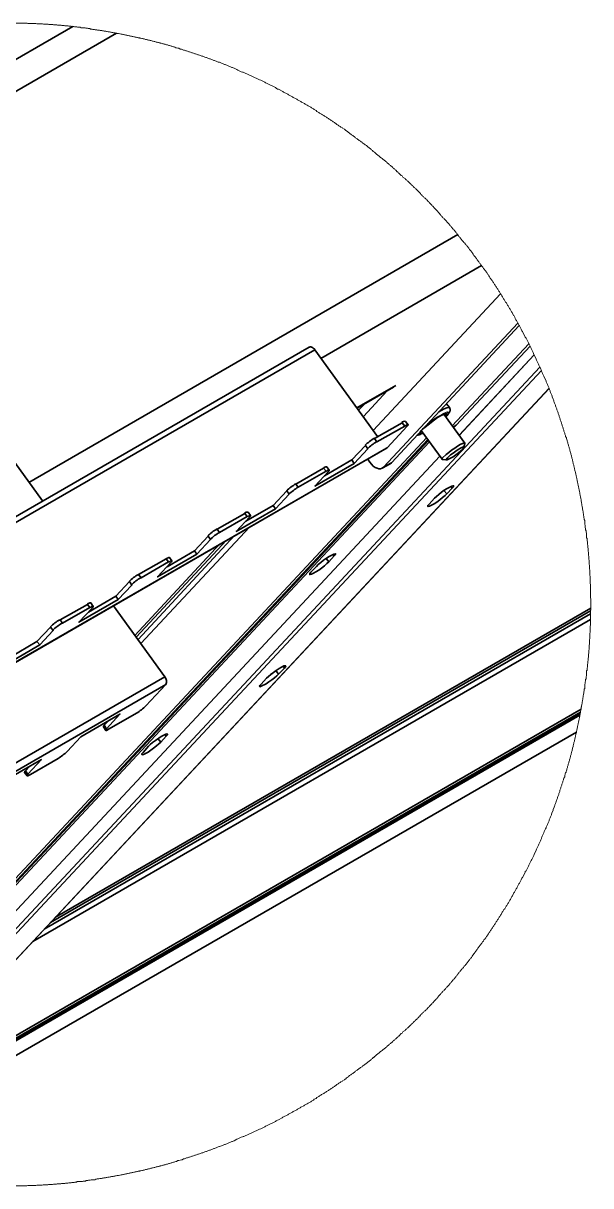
# Model space of a CAD drawing. Header units: feet. Extents: x -12372 to 90117, y -14865 to 4121.
# Drawn here: x 74.33 to 83.15, y 32.16 to 50.25 of the extents above; entities that cross this region are included whole.
import ezdxf

# ---------------------------------------------------------------- set-up
doc = ezdxf.new("R2010")
doc.units = ezdxf.units.FT
doc.header["$MEASUREMENT"] = 0
doc.layers.add('PDF_0', color=7, linetype='Continuous')

msp = doc.modelspace()

# ---------------------------------------------------------------- linework, layer by layer
at = {"layer": 'PDF_0', "lineweight": 35}
for points in [[(71.002, 47.834), (75.098, 50.195)], [(71.013, 47.818), (74.623, 42.816)], [(80.052, 43.412), (80.031, 43.396), (79.91, 43.327), (79.926, 43.343), (82.018, 45.583)], [(82.039, 45.546), (80.052, 43.412), (79.926, 43.343)], [(70.823, 40.618), (78.771, 45.209), (78.777, 45.209), (78.787, 45.214), (78.798, 45.214), (78.808, 45.209), (78.824, 45.204), (78.835, 45.193), (78.85, 45.183), (78.861, 45.167)], [(80.996, 43.986), (82.187, 45.262)], [(82.208, 45.225), (81.059, 43.997), (81.043, 43.981), (81.011, 43.965)], [(71.961, 39.121), (70.907, 40.576), (78.861, 45.167), (79.836, 43.817)], [(82.271, 45.088), (81.106, 43.833)], [(82.503, 44.566), (71.661, 32.949), (71.656, 32.944), (71.239, 32.627)], [(80.084, 44.587), (79.52, 44.26)], [(79.615, 44.128), (79.984, 44.529)], [(80.906, 44.329), (80.954, 44.271), (80.959, 44.26), (80.959, 44.255), (80.964, 44.244), (80.964, 44.218), (80.959, 44.213), (80.959, 44.202), (80.954, 44.197), (80.948, 44.186), (80.938, 44.176), (80.927, 44.16), (80.917, 44.149)], [(80.537, 43.881), (80.511, 43.87), (80.5, 43.875), (80.5, 43.886), (80.511, 43.907), (80.537, 43.933), (80.574, 43.965), (80.669, 44.039), (80.722, 44.076), (80.769, 44.113), (80.816, 44.139), (80.859, 44.16), (80.885, 44.171), (80.906, 44.171), (80.911, 44.165), (80.89, 44.134)], [(80.906, 43.454), (80.843, 43.459), (80.838, 43.47), (80.848, 43.485), (80.901, 43.538), (80.943, 43.57), (80.985, 43.607), (81.038, 43.638), (81.08, 43.67), (81.122, 43.696), (81.159, 43.712), (81.18, 43.717), (81.191, 43.717), (80.869, 44.165)], [(80.911, 44.139), (80.896, 44.128)], [(80.31, 44.002), (80.31, 43.997), (80.295, 43.981), (79.984, 43.643), (79.973, 43.638), (72.025, 39.047), (72.03, 39.058), (71.993, 39.105), (72.304, 39.443), (72.341, 39.39), (72.03, 39.058), (79.984, 43.643)], [(70.459, 32.928), (80.6, 43.802)], [(80.516, 43.86), (80.5, 43.849), (80.484, 43.844), (80.463, 43.838), (80.448, 43.838)], [(80.843, 43.464), (80.516, 43.912)], [(80.542, 43.875), (80.532, 43.865), (80.527, 43.865)], [(79.436, 43.454), (79.646, 43.68), (79.683, 43.628), (79.472, 43.401), (78.861, 43.048), (79.072, 43.274), (79.082, 43.285), (79.082, 43.29), (79.088, 43.296), (79.061, 43.296), (79.051, 43.285), (79.035, 43.28), (78.603, 43.032), (78.566, 43.079), (78.993, 43.327), (79.035, 43.28)], [(81.191, 43.717), (81.191, 43.712), (81.18, 43.654), (81.175, 43.638), (81.159, 43.617), (81.096, 43.564), (81.011, 43.501), (80.917, 43.454), (80.901, 43.454), (80.901, 43.459), (80.917, 43.48), (80.969, 43.533), (81.011, 43.559), (81.054, 43.591), (81.091, 43.617), (81.127, 43.638), (81.159, 43.654), (81.175, 43.659), (81.18, 43.654)], [(80.806, 43.512), (70.797, 32.785)], [(79.009, 43.206), (79.436, 43.454), (79.472, 43.401)], [(79.91, 43.327), (79.884, 43.317), (79.857, 43.317), (79.831, 43.327), (79.799, 43.338), (79.768, 43.359), (79.715, 43.422), (79.678, 43.47)], [(77.786, 42.5), (78.213, 42.747), (78.25, 42.695)], [(77.86, 42.589), (77.838, 42.589), (77.828, 42.579), (77.807, 42.573), (77.38, 42.326), (77.343, 42.378), (77.77, 42.621), (77.807, 42.573)], [(76.062, 40.723), (77.385, 42.147)], [(76.11, 40.66), (77.612, 42.278)], [(76.99, 42.041), (77.201, 42.268), (77.238, 42.215), (77.027, 41.988), (76.415, 41.635), (76.626, 41.862), (76.631, 41.872), (76.637, 41.878), (76.637, 41.888), (76.626, 41.883), (76.616, 41.883), (76.6, 41.872), (76.584, 41.867), (76.157, 41.619), (76.12, 41.672), (76.547, 41.915), (76.584, 41.867)], [(76.563, 41.793), (76.99, 42.041), (77.027, 41.988)], [(76.547, 41.915), (76.563, 41.925), (76.579, 41.93), (76.589, 41.936), (76.6, 41.936), (76.637, 41.883)], [(75.767, 41.335), (75.978, 41.561), (76.015, 41.509), (75.804, 41.282), (75.192, 40.929), (75.403, 41.156), (75.409, 41.166), (75.414, 41.171), (75.414, 41.182), (75.403, 41.177), (75.393, 41.177), (75.377, 41.166), (75.361, 41.161), (74.934, 40.913), (74.897, 40.966), (75.324, 41.208), (75.361, 41.161)], [(75.34, 41.087), (75.767, 41.335), (75.804, 41.282)], [(75.73, 41.187), (76.526, 40.08), (68.577, 35.489), (68.551, 35.463), (67.497, 36.918), (67.523, 36.949), (68.577, 35.489)], [(74.65, 36.154), (83.146, 41.061)], [(74.829, 36.343), (83.151, 41.15)], [(74.117, 40.381), (74.539, 40.629), (74.581, 40.576)], [(78.186, 40.128), (78.17, 40.117)], [(71.661, 32.949), (71.656, 32.944), (82.983, 39.485)], [(71.83, 33.128), (83.004, 39.58)], [(75.619, 39.274), (75.582, 39.327), (75.646, 39.39)], [(76.352, 39.068), (76.336, 39.058)], [(74.397, 38.568), (74.36, 38.62), (74.423, 38.684)]]:
    msp.add_lwpolyline(points, dxfattribs=at)
at = {"layer": 'PDF_0', "color": 8, "lineweight": 35, "true_color": 0x7f7f7f}
for points in [[(71.255, 47.481), (75.778, 50.095)], [(74.412, 43.106), (81.085, 46.959)], [(78.956, 45.035), (81.454, 46.479)], [(79.768, 43.912), (81.749, 46.036)], [(81.106, 43.838), (82.271, 45.088)], [(82.361, 44.898), (70.992, 32.712)], [(82.387, 44.845), (71.05, 32.696)], [(82.503, 44.571), (71.656, 32.944)], [(79.515, 44.265), (80.121, 44.613)], [(79.541, 44.229), (79.631, 44.323)], [(80.79, 44.202), (80.827, 44.223), (80.874, 44.25), (80.911, 44.265), (80.938, 44.271), (80.954, 44.271)], [(80.911, 44.192), (80.922, 44.197), (80.938, 44.192), (80.938, 44.186), (80.932, 44.165), (80.911, 44.139)], [(81.059, 43.997), (81.011, 43.965)], [(70.491, 32.917), (80.616, 43.77)], [(80.527, 43.865), (80.5, 43.854), (80.479, 43.849), (80.469, 43.854), (80.469, 43.86)], [(70.501, 32.912), (80.627, 43.759)], [(70.528, 32.901), (80.643, 43.738)], [(70.797, 32.785), (80.806, 43.512)], [(80.996, 43.016), (80.98, 43.043)], [(80.911, 42.927), (80.869, 42.979)], [(76.152, 40.597), (77.844, 42.41)], [(76.083, 40.697), (77.485, 42.204)], [(79.161, 41.962), (79.146, 41.983)], [(79.077, 41.867), (79.035, 41.92)], [(74.75, 36.259), (83.146, 41.108)], [(74.476, 35.964), (83.146, 40.971)], [(78.297, 40.122), (78.255, 40.18)], [(78.387, 40.217), (78.366, 40.244)], [(71.719, 33.007), (82.988, 39.516)], [(71.745, 33.038), (82.993, 39.532)], [(76.463, 39.063), (76.421, 39.121)], [(76.547, 39.158), (76.531, 39.184)]]:
    msp.add_lwpolyline(points, dxfattribs=at)
at = {"layer": 'PDF_0', "lineweight": 18}
msp.add_lwpolyline([(73.811, 50.248), (74.386, 50.248), (74.397, 50.243), (74.523, 50.243), (74.539, 50.237), (74.623, 50.237), (74.639, 50.232), (74.713, 50.232), (74.723, 50.227), (74.787, 50.227), (74.797, 50.222), (74.85, 50.222), (74.86, 50.216), (74.913, 50.216), (74.924, 50.211), (74.961, 50.211), (74.971, 50.206), (75.024, 50.206), (75.034, 50.2), (75.071, 50.2), (75.087, 50.195), (75.113, 50.195), (75.124, 50.19), (75.161, 50.19), (75.171, 50.185), (75.208, 50.185), (75.224, 50.179), (75.25, 50.179), (75.261, 50.174), (75.287, 50.174), (75.298, 50.169), (75.324, 50.169), (75.335, 50.164), (75.361, 50.164), (75.372, 50.158), (75.398, 50.158), (75.409, 50.153), (75.435, 50.153), (75.445, 50.148), (75.472, 50.148), (75.482, 50.142), (75.509, 50.142), (75.519, 50.137), (75.546, 50.137), (75.556, 50.132), (75.572, 50.132), (75.582, 50.127), (75.609, 50.127), (75.619, 50.121), (75.63, 50.121), (75.646, 50.116), (75.667, 50.116), (75.683, 50.111), (75.693, 50.111), (75.704, 50.106), (75.72, 50.106), (75.73, 50.1), (75.756, 50.1), (75.767, 50.095), (75.778, 50.095), (75.788, 50.09), (75.809, 50.09), (75.825, 50.084), (75.835, 50.084), (75.846, 50.079), (75.862, 50.079), (75.872, 50.074), (75.883, 50.074), (75.899, 50.069), (75.909, 50.069), (75.92, 50.063), (75.936, 50.063), (75.946, 50.058), (75.957, 50.058), (75.973, 50.053), (75.983, 50.053), (75.994, 50.048), (76.009, 50.048), (76.02, 50.042), (76.031, 50.042), (76.046, 50.037), (76.057, 50.037), (76.067, 50.032), (76.083, 50.032), (76.094, 50.026), (76.104, 50.026), (76.115, 50.021), (76.131, 50.021), (76.141, 50.016), (76.152, 50.016), (76.168, 50.011), (76.178, 50.011), (76.189, 50.005), (76.204, 50.005), (76.226, 49.995), (76.241, 49.995), (76.252, 49.99), (76.262, 49.99), (76.273, 49.984), (76.289, 49.984), (76.299, 49.979), (76.31, 49.979), (76.326, 49.974), (76.336, 49.969), (76.347, 49.969), (76.363, 49.963), (76.373, 49.963), (76.394, 49.953), (76.41, 49.953), (76.421, 49.947), (76.431, 49.947), (76.447, 49.942), (76.457, 49.937), (76.468, 49.937), (76.484, 49.932), (76.494, 49.926), (76.505, 49.926), (76.515, 49.921), (76.531, 49.921), (76.552, 49.911), (76.568, 49.911), (76.589, 49.9), (76.6, 49.9), (76.616, 49.895), (76.626, 49.889), (76.637, 49.889), (76.652, 49.884), (76.663, 49.879), (76.674, 49.879), (76.684, 49.874), (76.7, 49.868), (76.71, 49.868), (76.732, 49.858), (76.747, 49.858), (76.768, 49.847), (76.784, 49.847), (76.816, 49.831), (76.832, 49.831), (76.853, 49.821), (76.863, 49.821), (76.879, 49.816), (76.9, 49.805), (76.911, 49.805), (76.927, 49.8), (76.948, 49.789), (76.958, 49.789), (76.974, 49.784), (76.995, 49.773), (77.006, 49.773), (77.021, 49.768), (77.043, 49.758), (77.053, 49.758), (77.069, 49.752), (77.101, 49.737), (77.116, 49.737), (77.148, 49.721), (77.164, 49.716), (77.174, 49.716), (77.206, 49.7), (77.222, 49.694), (77.232, 49.694), (77.253, 49.684), (77.269, 49.679), (77.29, 49.668), (77.301, 49.668), (77.311, 49.663), (77.327, 49.658), (77.359, 49.642), (77.375, 49.642), (77.417, 49.621), (77.433, 49.615), (77.454, 49.605), (77.464, 49.605), (77.475, 49.6), (77.491, 49.594), (77.533, 49.573), (77.549, 49.568), (77.57, 49.557), (77.58, 49.557), (77.591, 49.552), (77.607, 49.547), (77.649, 49.526), (77.664, 49.52), (77.717, 49.494), (77.733, 49.489), (77.744, 49.489), (77.786, 49.468), (77.802, 49.463), (77.854, 49.436), (77.87, 49.431), (77.933, 49.399), (77.949, 49.394), (78.002, 49.368), (78.018, 49.362), (78.081, 49.331), (78.091, 49.32), (78.107, 49.315), (78.181, 49.278), (78.197, 49.273), (78.25, 49.246), (78.26, 49.236), (78.281, 49.225), (78.297, 49.22), (78.36, 49.188), (78.371, 49.178), (78.392, 49.167), (78.408, 49.162), (78.439, 49.146), (78.45, 49.136), (78.513, 49.104), (78.524, 49.094), (78.534, 49.088), (78.55, 49.083), (78.582, 49.067), (78.592, 49.057), (78.645, 49.03), (78.655, 49.02), (78.698, 48.999), (78.708, 48.988), (78.74, 48.972), (78.756, 48.962), (78.798, 48.941), (78.808, 48.93), (78.84, 48.914), (78.85, 48.904), (78.882, 48.888), (78.893, 48.877), (78.924, 48.862), (78.935, 48.851), (78.966, 48.835), (78.977, 48.825), (78.998, 48.814), (79.009, 48.804), (79.04, 48.788), (79.051, 48.777), (79.072, 48.767), (79.082, 48.756), (79.103, 48.746), (79.114, 48.735), (79.135, 48.725), (79.146, 48.714), (79.167, 48.704), (79.177, 48.693), (79.188, 48.688), (79.204, 48.672), (79.225, 48.661), (79.235, 48.651), (79.256, 48.64), (79.267, 48.63), (79.288, 48.619), (79.298, 48.609), (79.32, 48.598), (79.33, 48.588), (79.341, 48.582), (79.351, 48.572), (79.372, 48.561), (79.378, 48.551), (79.399, 48.54), (79.409, 48.53), (79.42, 48.524), (79.43, 48.514), (79.451, 48.503), (79.462, 48.493), (79.472, 48.487), (79.483, 48.477), (79.493, 48.472), (79.499, 48.461), (79.52, 48.451), (79.53, 48.44), (79.541, 48.435), (79.551, 48.424), (79.573, 48.414), (79.583, 48.403), (79.594, 48.398), (79.599, 48.387), (79.609, 48.382), (79.62, 48.371), (79.631, 48.366), (79.641, 48.356), (79.662, 48.345), (79.689, 48.319), (79.699, 48.313), (79.71, 48.303), (79.72, 48.298), (79.731, 48.287), (79.741, 48.282), (79.746, 48.271), (79.757, 48.266), (79.768, 48.255), (79.778, 48.25), (79.789, 48.24), (79.799, 48.234), (79.826, 48.208), (79.836, 48.203), (79.847, 48.192), (79.857, 48.187), (79.884, 48.161), (79.894, 48.155), (79.905, 48.145), (79.915, 48.14), (79.942, 48.113), (79.952, 48.108), (79.963, 48.097), (79.973, 48.092), (79.978, 48.082), (79.989, 48.071), (79.999, 48.066), (80.01, 48.055), (80.021, 48.05), (80.026, 48.039), (80.036, 48.034), (80.047, 48.024), (80.057, 48.018), (80.068, 48.008), (80.073, 47.997), (80.084, 47.992), (80.094, 47.981), (80.105, 47.976), (80.11, 47.966), (80.121, 47.96), (80.142, 47.939), (80.152, 47.934), (80.158, 47.923), (80.168, 47.918), (80.205, 47.881), (80.216, 47.876), (80.226, 47.865), (80.231, 47.855), (80.242, 47.85), (80.252, 47.839), (80.263, 47.834), (80.268, 47.823), (80.279, 47.813), (80.289, 47.807), (80.295, 47.797), (80.305, 47.792), (80.353, 47.744), (80.363, 47.739), (80.368, 47.728), (80.379, 47.718), (80.39, 47.713), (80.395, 47.702), (80.405, 47.691), (80.416, 47.686), (80.421, 47.676), (80.432, 47.67), (80.505, 47.597), (80.511, 47.586), (80.521, 47.581), (80.532, 47.57), (80.537, 47.56), (80.548, 47.554), (80.558, 47.544), (80.563, 47.533), (80.574, 47.528), (80.585, 47.518), (80.59, 47.507), (80.6, 47.502), (80.611, 47.491), (80.616, 47.481), (80.627, 47.47), (80.637, 47.465), (80.643, 47.454), (80.679, 47.417), (80.685, 47.407), (80.695, 47.402), (80.706, 47.391), (80.711, 47.381), (80.774, 47.317), (80.78, 47.307), (80.79, 47.301), (80.795, 47.291), (80.816, 47.27), (80.822, 47.259), (80.832, 47.254), (80.838, 47.243), (80.848, 47.233), (80.853, 47.222), (80.864, 47.217), (80.874, 47.207), (80.88, 47.196), (80.906, 47.17), (80.911, 47.159), (80.948, 47.122), (80.954, 47.112), (80.964, 47.101), (80.969, 47.091), (80.98, 47.085), (80.985, 47.075), (80.996, 47.064), (81.001, 47.054), (81.011, 47.043), (81.022, 47.038), (81.027, 47.027), (81.038, 47.017), (81.043, 47.006), (81.054, 46.996), (81.059, 46.985), (81.069, 46.98), (81.075, 46.969), (81.085, 46.959), (81.085, 46.954), (81.096, 46.943), (81.101, 46.932), (81.112, 46.927), (81.117, 46.917), (81.127, 46.906), (81.133, 46.896), (81.143, 46.885), (81.149, 46.875), (81.175, 46.848), (81.18, 46.838), (81.191, 46.827), (81.196, 46.817), (81.207, 46.806), (81.212, 46.795), (81.222, 46.79), (81.228, 46.78), (81.238, 46.769), (81.243, 46.759), (81.254, 46.748), (81.265, 46.727), (81.291, 46.701), (81.296, 46.69), (81.307, 46.679), (81.312, 46.669), (81.322, 46.658), (81.333, 46.637), (81.359, 46.611), (81.365, 46.6), (81.375, 46.59), (81.386, 46.569), (81.396, 46.558), (81.402, 46.548), (81.412, 46.537), (81.423, 46.516), (81.433, 46.511), (81.444, 46.49), (81.454, 46.479), (81.46, 46.469), (81.475, 46.453), (81.486, 46.432), (81.496, 46.421), (81.507, 46.4), (81.518, 46.39), (81.523, 46.379), (81.533, 46.368), (81.544, 46.347), (81.554, 46.337), (81.565, 46.316), (81.575, 46.305), (81.586, 46.284), (81.597, 46.274), (81.602, 46.263), (81.618, 46.247), (81.628, 46.226), (81.639, 46.216), (81.655, 46.184), (81.665, 46.173), (81.676, 46.152), (81.686, 46.142), (81.697, 46.121), (81.707, 46.11), (81.723, 46.079), (81.734, 46.068), (81.749, 46.036), (81.76, 46.026), (81.771, 46.005), (81.781, 45.994), (81.797, 45.963), (81.807, 45.952), (81.828, 45.91), (81.839, 45.899), (81.844, 45.884), (81.855, 45.862), (81.865, 45.852), (81.886, 45.81), (81.897, 45.799), (81.918, 45.757), (81.929, 45.747), (81.95, 45.704), (81.96, 45.694), (81.971, 45.673), (81.976, 45.657), (81.987, 45.636), (81.997, 45.625), (82.018, 45.583), (82.024, 45.578), (82.039, 45.546), (82.045, 45.541), (82.071, 45.488), (82.076, 45.472), (82.081, 45.462), (82.092, 45.451), (82.134, 45.367), (82.145, 45.351), (82.182, 45.277), (82.187, 45.262), (82.192, 45.256), (82.219, 45.204), (82.224, 45.188), (82.255, 45.125), (82.261, 45.109), (82.303, 45.024), (82.308, 45.009), (82.34, 44.945), (82.345, 44.93), (82.361, 44.898), (82.366, 44.893), (82.371, 44.882), (82.377, 44.866), (82.387, 44.845), (82.387, 44.835), (82.398, 44.814), (82.403, 44.798), (82.424, 44.756), (82.429, 44.74), (82.456, 44.687), (82.456, 44.671), (82.477, 44.629), (82.482, 44.613), (82.503, 44.571), (82.503, 44.566), (82.508, 44.55), (82.519, 44.529), (82.519, 44.518), (82.524, 44.503), (82.545, 44.46), (82.551, 44.445), (82.551, 44.434), (82.566, 44.402), (82.572, 44.387), (82.577, 44.376), (82.577, 44.366), (82.582, 44.355), (82.587, 44.339), (82.603, 44.308), (82.603, 44.297), (82.609, 44.281), (82.624, 44.25), (82.624, 44.234), (82.64, 44.202), (82.645, 44.186), (82.645, 44.176), (82.656, 44.155), (82.661, 44.139), (82.661, 44.128), (82.672, 44.107), (82.677, 44.091), (82.677, 44.081), (82.688, 44.06), (82.693, 44.044), (82.698, 44.033), (82.698, 44.023), (82.703, 44.012), (82.709, 43.997), (82.709, 43.986), (82.719, 43.965), (82.725, 43.949), (82.725, 43.939), (82.735, 43.918), (82.735, 43.902), (82.751, 43.87), (82.751, 43.854), (82.761, 43.833), (82.761, 43.817), (82.772, 43.796), (82.772, 43.786), (82.777, 43.77), (82.783, 43.759), (82.783, 43.749), (82.788, 43.738), (82.793, 43.723), (82.793, 43.712), (82.798, 43.701), (82.804, 43.686), (82.804, 43.675), (82.814, 43.654), (82.814, 43.638), (82.825, 43.617), (82.825, 43.601), (82.83, 43.591), (82.83, 43.58), (82.835, 43.57), (82.84, 43.554), (82.84, 43.543), (82.846, 43.533), (82.851, 43.517), (82.851, 43.506), (82.856, 43.496), (82.856, 43.48), (82.867, 43.459), (82.867, 43.448), (82.872, 43.433), (82.872, 43.422), (82.877, 43.412), (82.877, 43.396), (82.888, 43.375), (82.888, 43.359), (82.893, 43.348), (82.893, 43.338), (82.898, 43.327), (82.898, 43.311), (82.904, 43.301), (82.904, 43.29), (82.909, 43.274), (82.914, 43.264), (82.914, 43.253), (82.92, 43.238), (82.92, 43.227), (82.925, 43.217), (82.925, 43.201), (82.93, 43.19), (82.93, 43.18), (82.935, 43.169), (82.935, 43.153), (82.941, 43.143), (82.941, 43.132), (82.946, 43.116), (82.946, 43.106), (82.951, 43.095), (82.951, 43.079), (82.956, 43.069), (82.956, 43.058), (82.962, 43.043), (82.962, 43.032), (82.967, 43.021), (82.967, 43.006), (82.972, 42.995), (82.972, 42.985), (82.978, 42.969), (82.978, 42.958), (82.983, 42.948), (82.983, 42.921), (82.988, 42.911), (82.988, 42.895), (82.993, 42.884), (82.993, 42.874), (82.999, 42.858), (82.999, 42.848), (83.004, 42.837), (83.004, 42.811), (83.009, 42.8), (83.009, 42.784), (83.014, 42.774), (83.014, 42.747), (83.02, 42.737), (83.02, 42.726), (83.025, 42.711), (83.025, 42.689), (83.03, 42.674), (83.03, 42.663), (83.036, 42.653), (83.036, 42.626), (83.041, 42.616), (83.041, 42.589), (83.046, 42.579), (83.046, 42.552), (83.051, 42.542), (83.051, 42.526), (83.057, 42.515), (83.057, 42.489), (83.062, 42.479), (83.062, 42.452), (83.067, 42.442), (83.067, 42.405), (83.072, 42.389), (83.072, 42.368), (83.078, 42.352), (83.078, 42.331), (83.083, 42.315), (83.083, 42.278), (83.088, 42.268), (83.088, 42.241), (83.094, 42.231), (83.094, 42.194), (83.099, 42.178), (83.099, 42.141), (83.104, 42.131), (83.104, 42.094), (83.109, 42.078), (83.109, 42.031), (83.115, 42.02), (83.115, 41.967), (83.12, 41.957), (83.12, 41.904), (83.125, 41.894), (83.125, 41.83), (83.13, 41.82), (83.13, 41.756), (83.136, 41.746), (83.136, 41.656), (83.141, 41.646), (83.141, 41.53), (83.146, 41.519), (83.146, 41.308), (83.151, 41.293), (83.151, 41.119), (83.146, 41.108), (83.146, 40.882), (83.141, 40.871), (83.141, 40.771), (83.136, 40.76), (83.136, 40.671), (83.13, 40.66), (83.13, 40.586), (83.125, 40.571), (83.125, 40.507), (83.12, 40.497), (83.12, 40.449), (83.115, 40.433), (83.115, 40.386), (83.109, 40.37), (83.109, 40.333), (83.104, 40.323), (83.104, 40.286), (83.099, 40.275), (83.099, 40.233), (83.094, 40.223), (83.094, 40.186), (83.088, 40.175), (83.088, 40.138), (83.083, 40.122), (83.083, 40.096), (83.078, 40.086), (83.078, 40.049), (83.072, 40.038), (83.072, 40.012), (83.067, 40.001), (83.067, 39.975), (83.062, 39.964), (83.062, 39.938), (83.057, 39.927), (83.057, 39.901), (83.051, 39.891), (83.051, 39.864), (83.046, 39.848), (83.046, 39.827), (83.041, 39.812), (83.041, 39.801), (83.036, 39.79), (83.036, 39.764), (83.03, 39.754), (83.03, 39.727), (83.025, 39.717), (83.025, 39.701), (83.02, 39.69), (83.02, 39.664), (83.014, 39.653), (83.014, 39.643), (83.009, 39.627), (83.009, 39.616), (83.004, 39.606), (83.004, 39.58), (82.999, 39.569), (82.999, 39.559), (82.993, 39.548), (82.993, 39.527), (82.988, 39.516), (82.988, 39.495), (82.983, 39.485), (82.983, 39.469), (82.978, 39.453), (82.978, 39.443), (82.972, 39.432), (82.972, 39.416), (82.967, 39.406), (82.967, 39.395), (82.962, 39.379), (82.962, 39.369), (82.956, 39.358), (82.956, 39.342), (82.951, 39.332), (82.951, 39.321), (82.946, 39.311), (82.946, 39.295), (82.941, 39.284), (82.941, 39.274), (82.935, 39.258), (82.935, 39.248), (82.93, 39.237), (82.93, 39.216), (82.925, 39.205), (82.92, 39.19), (82.92, 39.179), (82.914, 39.168), (82.914, 39.153), (82.909, 39.142), (82.909, 39.132), (82.904, 39.116), (82.904, 39.105), (82.898, 39.095), (82.898, 39.079), (82.888, 39.058), (82.888, 39.042), (82.883, 39.031), (82.883, 39.021), (82.877, 39.01), (82.877, 38.995), (82.867, 38.973), (82.867, 38.958), (82.862, 38.947), (82.862, 38.937), (82.856, 38.921), (82.851, 38.91), (82.851, 38.9), (82.846, 38.889), (82.846, 38.873), (82.835, 38.852), (82.835, 38.836), (82.83, 38.826), (82.83, 38.815), (82.825, 38.805), (82.819, 38.789), (82.819, 38.778), (82.814, 38.768), (82.809, 38.752), (82.809, 38.742), (82.798, 38.72), (82.798, 38.705), (82.788, 38.684), (82.788, 38.668), (82.777, 38.647), (82.777, 38.636), (82.772, 38.62), (82.767, 38.61), (82.767, 38.599), (82.761, 38.589), (82.756, 38.573), (82.756, 38.562), (82.751, 38.552), (82.746, 38.536), (82.746, 38.525), (82.735, 38.504), (82.73, 38.489), (82.73, 38.478), (82.719, 38.457), (82.719, 38.441), (82.703, 38.409), (82.703, 38.394), (82.688, 38.362), (82.688, 38.346), (82.672, 38.315), (82.672, 38.299), (82.656, 38.267), (82.656, 38.251), (82.64, 38.22), (82.635, 38.204), (82.635, 38.193), (82.624, 38.172), (82.619, 38.156), (82.614, 38.146), (82.614, 38.135), (82.609, 38.125), (82.603, 38.109), (82.593, 38.088), (82.593, 38.077), (82.587, 38.067), (82.582, 38.051), (82.566, 38.019), (82.566, 38.004), (82.545, 37.961), (82.54, 37.946), (82.54, 37.935), (82.524, 37.903), (82.519, 37.888), (82.503, 37.856), (82.503, 37.84), (82.482, 37.798), (82.477, 37.782), (82.456, 37.74), (82.456, 37.73), (82.45, 37.714), (82.429, 37.672), (82.424, 37.656), (82.398, 37.603), (82.392, 37.587), (82.387, 37.577), (82.387, 37.566), (82.377, 37.545), (82.371, 37.529), (82.345, 37.477), (82.34, 37.461), (82.308, 37.397), (82.303, 37.382), (82.271, 37.318), (82.266, 37.303), (82.234, 37.239), (82.224, 37.224), (82.187, 37.15), (82.182, 37.134), (82.145, 37.06), (82.134, 37.05), (82.129, 37.034), (82.092, 36.96), (82.081, 36.949), (82.076, 36.939), (82.071, 36.923), (82.045, 36.87), (82.034, 36.86), (82.008, 36.807), (82.002, 36.791), (81.992, 36.781), (81.966, 36.728), (81.955, 36.718), (81.934, 36.675), (81.923, 36.665), (81.908, 36.633), (81.902, 36.617), (81.892, 36.607), (81.871, 36.565), (81.86, 36.554), (81.844, 36.522), (81.834, 36.512), (81.813, 36.47), (81.802, 36.459), (81.786, 36.428), (81.776, 36.417), (81.76, 36.385), (81.749, 36.375), (81.739, 36.354), (81.728, 36.343), (81.713, 36.312), (81.702, 36.301), (81.691, 36.28), (81.681, 36.269), (81.665, 36.238), (81.655, 36.227), (81.644, 36.206), (81.633, 36.196), (81.623, 36.175), (81.612, 36.164), (81.602, 36.143), (81.591, 36.132), (81.581, 36.111), (81.57, 36.101), (81.56, 36.08), (81.544, 36.064), (81.539, 36.053), (81.528, 36.043), (81.518, 36.022), (81.507, 36.011), (81.502, 36.001), (81.491, 35.99), (81.481, 35.969), (81.47, 35.958), (81.46, 35.937), (81.449, 35.927), (81.444, 35.916), (81.428, 35.901), (81.423, 35.89), (81.412, 35.879), (81.407, 35.869), (81.396, 35.858), (81.386, 35.837), (81.375, 35.827), (81.37, 35.816), (81.359, 35.806), (81.354, 35.795), (81.338, 35.779), (81.333, 35.769), (81.322, 35.758), (81.317, 35.748), (81.307, 35.737), (81.296, 35.716), (81.286, 35.705), (81.28, 35.695), (81.27, 35.69), (81.265, 35.679), (81.254, 35.669), (81.249, 35.658), (81.238, 35.648), (81.233, 35.637), (81.222, 35.626), (81.217, 35.616), (81.201, 35.6), (81.196, 35.59), (81.185, 35.579), (81.18, 35.568), (81.17, 35.558), (81.164, 35.547), (81.154, 35.542), (81.149, 35.532), (81.138, 35.521), (81.133, 35.51), (81.122, 35.5), (81.117, 35.489), (81.106, 35.484), (81.101, 35.474), (81.091, 35.463), (81.085, 35.452), (81.075, 35.442), (81.069, 35.431), (81.059, 35.426), (81.054, 35.416), (81.043, 35.405), (81.038, 35.395), (81.027, 35.384), (81.022, 35.373), (81.011, 35.368), (81.001, 35.358), (80.996, 35.347), (80.985, 35.337), (80.98, 35.326), (80.969, 35.321), (80.964, 35.31), (80.954, 35.3), (80.948, 35.289), (80.911, 35.252), (80.906, 35.242), (80.896, 35.236), (80.89, 35.226), (80.88, 35.215), (80.874, 35.205), (80.864, 35.194), (80.853, 35.189), (80.848, 35.178), (80.838, 35.168), (80.832, 35.157), (80.822, 35.152), (80.816, 35.142), (80.78, 35.105), (80.774, 35.094), (80.764, 35.084), (80.753, 35.078), (80.748, 35.068), (80.711, 35.031), (80.706, 35.02), (80.695, 35.01), (80.685, 35.004), (80.679, 34.994), (80.643, 34.957), (80.637, 34.946), (80.627, 34.941), (80.616, 34.931), (80.611, 34.92), (80.6, 34.91), (80.59, 34.904), (80.585, 34.894), (80.574, 34.883), (80.563, 34.878), (80.558, 34.867), (80.548, 34.857), (80.537, 34.852), (80.532, 34.841), (80.521, 34.831), (80.511, 34.825), (80.505, 34.815), (80.495, 34.804), (80.484, 34.799), (80.479, 34.788), (80.469, 34.778), (80.458, 34.773), (80.453, 34.762), (80.442, 34.751), (80.432, 34.746), (80.421, 34.736), (80.416, 34.725), (80.405, 34.72), (80.395, 34.709), (80.39, 34.699), (80.379, 34.693), (80.368, 34.683), (80.363, 34.672), (80.353, 34.667), (80.305, 34.62), (80.295, 34.614), (80.289, 34.604), (80.279, 34.599), (80.268, 34.588), (80.263, 34.578), (80.252, 34.572), (80.242, 34.562), (80.231, 34.556), (80.226, 34.546), (80.216, 34.535), (80.205, 34.53), (80.168, 34.493), (80.158, 34.488), (80.152, 34.477), (80.142, 34.472), (80.121, 34.451), (80.11, 34.446), (80.105, 34.435), (80.094, 34.43), (80.084, 34.419), (80.073, 34.414), (80.068, 34.404), (80.057, 34.393), (80.047, 34.388), (80.036, 34.377), (80.026, 34.372), (80.021, 34.361), (80.01, 34.356), (79.999, 34.346), (79.989, 34.34), (79.978, 34.33), (79.973, 34.319), (79.963, 34.314), (79.952, 34.303), (79.942, 34.298), (79.915, 34.272), (79.905, 34.267), (79.894, 34.256), (79.884, 34.251), (79.857, 34.224), (79.847, 34.219), (79.836, 34.209), (79.826, 34.203), (79.799, 34.177), (79.789, 34.172), (79.778, 34.161), (79.768, 34.156), (79.757, 34.145), (79.746, 34.14), (79.741, 34.129), (79.731, 34.124), (79.72, 34.114), (79.71, 34.108), (79.699, 34.098), (79.689, 34.093), (79.673, 34.077), (79.662, 34.072), (79.652, 34.061), (79.641, 34.056), (79.631, 34.045), (79.62, 34.04), (79.609, 34.029), (79.599, 34.024), (79.594, 34.014), (79.573, 34.003), (79.562, 33.992), (79.551, 33.987), (79.541, 33.977), (79.53, 33.971), (79.52, 33.961), (79.499, 33.95), (79.493, 33.94), (79.483, 33.934), (79.472, 33.924), (79.462, 33.919), (79.451, 33.908), (79.43, 33.898), (79.42, 33.887), (79.399, 33.876), (79.388, 33.866), (79.378, 33.861), (79.372, 33.85), (79.351, 33.84), (79.341, 33.829), (79.33, 33.824), (79.32, 33.813), (79.298, 33.803), (79.288, 33.792), (79.267, 33.782), (79.256, 33.771), (79.235, 33.761), (79.225, 33.75), (79.204, 33.739), (79.188, 33.724), (79.177, 33.718), (79.167, 33.708), (79.146, 33.697), (79.135, 33.687), (79.114, 33.676), (79.103, 33.666), (79.082, 33.655), (79.072, 33.645), (79.04, 33.629), (79.03, 33.618), (79.009, 33.608), (78.998, 33.597), (78.966, 33.581), (78.956, 33.571), (78.935, 33.56), (78.924, 33.55), (78.893, 33.534), (78.882, 33.523), (78.85, 33.508), (78.84, 33.497), (78.808, 33.481), (78.798, 33.471), (78.756, 33.45), (78.74, 33.439), (78.698, 33.418), (78.687, 33.407), (78.645, 33.386), (78.634, 33.376), (78.592, 33.355), (78.582, 33.344), (78.55, 33.328), (78.534, 33.323), (78.524, 33.318), (78.513, 33.307), (78.45, 33.276), (78.439, 33.265), (78.408, 33.249), (78.392, 33.244), (78.36, 33.228), (78.35, 33.218), (78.297, 33.191), (78.281, 33.186), (78.26, 33.175), (78.25, 33.165), (78.197, 33.139), (78.181, 33.133), (78.107, 33.096), (78.091, 33.091), (78.081, 33.081), (78.018, 33.049), (78.002, 33.044), (77.949, 33.017), (77.933, 33.012), (77.87, 32.98), (77.854, 32.975), (77.802, 32.949), (77.786, 32.944), (77.754, 32.928), (77.744, 32.928), (77.733, 32.922), (77.717, 32.917), (77.664, 32.891), (77.649, 32.886), (77.607, 32.864), (77.591, 32.859), (77.58, 32.854), (77.57, 32.854), (77.549, 32.843), (77.533, 32.838), (77.491, 32.817), (77.475, 32.812), (77.464, 32.807), (77.454, 32.807), (77.433, 32.796), (77.417, 32.791), (77.385, 32.775), (77.375, 32.775), (77.359, 32.77), (77.327, 32.754), (77.311, 32.749), (77.301, 32.743), (77.29, 32.743), (77.269, 32.733), (77.253, 32.727), (77.232, 32.717), (77.222, 32.717), (77.206, 32.712), (77.174, 32.696), (77.164, 32.696), (77.148, 32.691), (77.116, 32.675), (77.101, 32.675), (77.069, 32.659), (77.053, 32.654), (77.043, 32.654), (77.021, 32.643), (77.006, 32.638), (76.995, 32.638), (76.974, 32.627), (76.958, 32.622), (76.948, 32.622), (76.927, 32.611), (76.911, 32.606), (76.9, 32.606), (76.879, 32.596), (76.863, 32.596), (76.832, 32.58), (76.816, 32.58), (76.795, 32.569), (76.784, 32.569), (76.768, 32.564), (76.747, 32.554), (76.732, 32.554), (76.71, 32.543), (76.7, 32.543), (76.684, 32.538), (76.674, 32.532), (76.663, 32.532), (76.652, 32.527), (76.637, 32.522), (76.626, 32.522), (76.616, 32.517), (76.6, 32.511), (76.589, 32.511), (76.568, 32.501), (76.552, 32.501), (76.531, 32.49), (76.515, 32.49), (76.505, 32.485), (76.494, 32.485), (76.484, 32.48), (76.468, 32.474), (76.457, 32.474), (76.447, 32.469), (76.431, 32.464), (76.421, 32.464), (76.41, 32.459), (76.394, 32.459), (76.373, 32.448), (76.363, 32.448), (76.347, 32.443), (76.336, 32.443), (76.326, 32.438), (76.31, 32.438), (76.289, 32.427), (76.273, 32.427), (76.262, 32.422), (76.252, 32.422), (76.241, 32.416), (76.226, 32.416), (76.204, 32.406), (76.189, 32.406), (76.178, 32.401), (76.168, 32.401), (76.152, 32.395), (76.141, 32.395), (76.131, 32.39), (76.115, 32.39), (76.104, 32.385), (76.094, 32.385), (76.083, 32.38), (76.067, 32.38), (76.057, 32.374), (76.046, 32.374), (76.031, 32.369), (76.02, 32.369), (76.009, 32.364), (75.994, 32.364), (75.983, 32.358), (75.973, 32.358), (75.957, 32.353), (75.946, 32.353), (75.936, 32.348), (75.92, 32.348), (75.909, 32.343), (75.899, 32.343), (75.883, 32.337), (75.872, 32.337), (75.862, 32.332), (75.846, 32.332), (75.835, 32.327), (75.825, 32.327), (75.809, 32.322), (75.788, 32.322), (75.772, 32.316), (75.762, 32.316), (75.751, 32.311), (75.735, 32.311), (75.725, 32.306), (75.698, 32.306), (75.688, 32.3), (75.677, 32.3), (75.662, 32.295), (75.64, 32.295), (75.625, 32.29), (75.614, 32.29), (75.604, 32.285), (75.577, 32.285), (75.567, 32.279), (75.551, 32.279), (75.54, 32.274), (75.514, 32.274), (75.503, 32.269), (75.477, 32.269), (75.467, 32.264), (75.456, 32.264), (75.44, 32.258), (75.419, 32.258), (75.403, 32.253), (75.382, 32.253), (75.366, 32.248), (75.34, 32.248), (75.329, 32.243), (75.303, 32.243), (75.293, 32.237), (75.256, 32.237), (75.245, 32.232), (75.219, 32.232), (75.208, 32.227), (75.166, 32.227), (75.156, 32.221), (75.129, 32.221), (75.119, 32.216), (75.082, 32.216), (75.071, 32.211), (75.034, 32.211), (75.018, 32.206), (74.982, 32.206), (74.971, 32.2), (74.918, 32.2), (74.908, 32.195), (74.855, 32.195), (74.845, 32.19), (74.797, 32.19), (74.781, 32.185), (74.718, 32.185), (74.708, 32.179), (74.634, 32.179), (74.618, 32.174), (74.534, 32.174), (74.523, 32.169), (74.397, 32.169), (74.381, 32.163), (73.822, 32.163)], dxfattribs=at)
at = {"layer": 'PDF_0', "lineweight": 35}
for points in [[(80.214, 44.04, -0.197442), (80.268, 44.055), (80.31, 44.002), (80.289, 44.002), (80.258, 43.981), (80.216, 44.033), (79.789, 43.786), (79.826, 43.738), (80.258, 43.981)], [(78.995, 43.329, -0.197791), (79.045, 43.348), (79.082, 43.296)], [(77.768, 42.627, -0.19565), (77.823, 42.642), (77.86, 42.589), (77.86, 42.584), (77.854, 42.579), (77.849, 42.568), (77.638, 42.342), (78.25, 42.695), (78.46, 42.921), (78.423, 42.974), (78.213, 42.747)], [(75.323, 41.215, -0.195178), (75.377, 41.229), (75.414, 41.177)], [(74.098, 40.504, -0.198215), (74.154, 40.523), (74.191, 40.47), (74.191, 40.465), (74.175, 40.449), (73.97, 40.223), (74.581, 40.576), (74.792, 40.802), (74.75, 40.855), (74.539, 40.629)], [(68.282, 35.036), (68.24, 35.089), (68.556, 35.421), (68.593, 35.368), (76.542, 39.959), (76.232, 39.629, -0.062254), (76.088, 39.516), (75.662, 39.269), (75.619, 39.248), (75.609, 39.248), (75.572, 39.3), (75.572, 39.306), (75.582, 39.327)], [(75.609, 39.248), (75.609, 39.253), (75.619, 39.274), (75.83, 39.501), (75.219, 39.147), (75.008, 38.921, -0.062351), (74.866, 38.81), (74.439, 38.562), (74.397, 38.541), (74.386, 38.541), (74.344, 38.594), (74.349, 38.599), (74.349, 38.61), (74.36, 38.62)], [(73.163, 37.835), (73.168, 37.835), (73.184, 37.84), (73.195, 37.845), (73.211, 37.856), (73.643, 38.104, 0.062567), (73.785, 38.214), (73.996, 38.441), (74.607, 38.794), (74.397, 38.568), (74.386, 38.547), (74.386, 38.541)]]:
    msp.add_lwpolyline(points, format="xyb", dxfattribs=at)
for points in [[(80.722, 42.858), (80.753, 42.884), (80.79, 42.916), (80.832, 42.953), (80.874, 42.985), (80.917, 43.011), (80.99, 43.048), (81.011, 43.053), (81.017, 43.053), (81.017, 43.037), (80.996, 43.016), (80.911, 42.927), (80.885, 42.9), (80.848, 42.869), (80.806, 42.832), (80.758, 42.8), (80.716, 42.774), (80.643, 42.737), (80.621, 42.732), (80.616, 42.732), (80.616, 42.747), (80.637, 42.768)], [(78.887, 41.799), (78.914, 41.83), (78.951, 41.857), (78.993, 41.894), (79.04, 41.925), (79.082, 41.951), (79.156, 41.988), (79.177, 41.994), (79.183, 41.994), (79.177, 41.978), (79.161, 41.962), (79.077, 41.867), (79.045, 41.841), (79.009, 41.809), (78.966, 41.772), (78.924, 41.741), (78.877, 41.714), (78.84, 41.693), (78.808, 41.677), (78.787, 41.672), (78.782, 41.672), (78.782, 41.688), (78.798, 41.709)], [(78.297, 40.122), (78.271, 40.096), (78.234, 40.065), (78.192, 40.033), (78.144, 40.001), (78.102, 39.97), (78.028, 39.933), (78.007, 39.927), (78.002, 39.933), (78.007, 39.943), (78.023, 39.964), (78.107, 40.059), (78.139, 40.086), (78.176, 40.117), (78.26, 40.18), (78.308, 40.212), (78.344, 40.233), (78.376, 40.249), (78.397, 40.254), (78.408, 40.249), (78.402, 40.238), (78.387, 40.217)], [(82.93, 39.221), (71.408, 32.575)], [(76.463, 39.063), (76.436, 39.037), (76.399, 39.005), (76.352, 38.973), (76.268, 38.91), (76.194, 38.873), (76.173, 38.868), (76.168, 38.873), (76.168, 38.884), (76.189, 38.905), (76.273, 39), (76.299, 39.026), (76.336, 39.058), (76.384, 39.089), (76.468, 39.153), (76.542, 39.19), (76.563, 39.195), (76.568, 39.19), (76.568, 39.179), (76.547, 39.158)]]:
    msp.add_lwpolyline(points, close=True, dxfattribs=at)
for centre, radius, start, end in [((81.483, 42.94), 1.378, 114.6478, 131.1768), ((80.155, 43.156), 0.735, 120.0641, 134.2255), ((80.192, 43.103), 0.735, 120.0586, 134.2309), ((78.927, 42.455), 0.725, 119.9762, 134.3244), ((78.964, 42.402), 0.725, 119.9707, 134.3189), ((77.704, 41.749), 0.73, 120.0146, 134.2859), ((77.746, 41.691), 0.735, 120.0641, 134.2364), ((76.481, 41.042), 0.73, 119.9927, 134.2749), ((76.518, 40.99), 0.73, 119.9927, 134.2749), ((75.258, 40.336), 0.73, 119.9982, 134.2804), ((75.295, 40.283), 0.73, 119.9927, 134.2859), ((76.45, 40.009), 0.103, 332.7923, 43.1433)]:
    msp.add_arc(centre, radius, start, end, dxfattribs=at)

doc.saveas('drawing.dxf')
